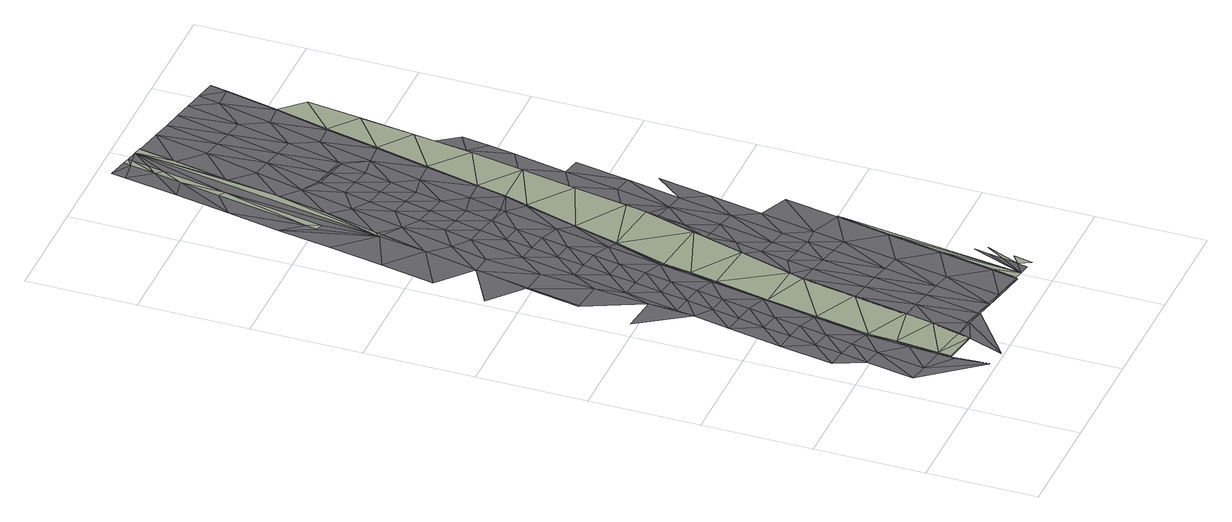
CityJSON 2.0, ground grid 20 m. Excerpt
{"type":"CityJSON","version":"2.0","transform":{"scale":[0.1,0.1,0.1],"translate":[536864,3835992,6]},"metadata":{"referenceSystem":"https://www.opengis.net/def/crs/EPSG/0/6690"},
"CityObjects":{
"road1":{"type":"Road","attributes":{"RoadStructureAttribute.sectionType":"1"},"geometry":[{"type":"MultiSurface","lod":"3","boundaries":[[[0,1,2]],[[2,3,0]],[[1,4,5]],[[6,0,3]],[[4,7,5]],[[7,8,5]],[[9,4,1]],[[0,9,1]],[[3,10,6]],[[6,10,11]],[[12,13,11]],[[14,7,4]],[[9,14,4]],[[6,15,0]],[[15,9,0]],[[7,16,8]],[[6,11,17]],[[17,11,13]],[[17,15,6]],[[16,18,8]],[[18,19,8]],[[15,14,9]],[[13,20,17]],[[21,16,7]],[[14,21,7]],[[20,22,17]],[[17,22,15]],[[13,12,23]],[[24,18,16]],[[15,25,14]],[[21,24,16]],[[12,26,23]],[[20,27,22]],[[25,21,14]],[[18,28,19]],[[23,26,29]],[[30,29,31]],[[27,25,15]],[[15,22,27]],[[20,13,32]],[[28,33,19]],[[33,34,19]],[[35,36,31]],[[34,37,38]],[[25,24,21]],[[39,28,18]],[[29,30,23]],[[30,31,36]],[[24,39,18]],[[20,40,27]],[[13,23,32]],[[31,41,35]],[[23,30,42]],[[30,36,43]],[[44,45,34]],[[37,34,45]],[[33,44,34]],[[46,33,28]],[[25,47,24]],[[35,48,36]],[[39,46,28]],[[27,49,25]],[[49,27,40]],[[32,23,42]],[[42,30,43]],[[48,43,36]],[[47,39,24]],[[35,41,50]],[[50,51,35]],[[40,20,52]],[[53,54,55]],[[51,48,35]],[[49,47,25]],[[20,32,52]],[[37,56,55]],[[45,57,37]],[[44,58,45]],[[58,57,45]],[[47,46,39]],[[59,44,33]],[[40,60,49]],[[56,61,55]],[[46,59,33]],[[48,62,43]],[[32,42,63]],[[57,56,37]],[[42,43,62]],[[55,61,53]],[[51,50,64]],[[65,66,51]],[[52,32,63]],[[51,66,48]],[[63,42,62]],[[51,64,65]],[[67,58,44]],[[68,49,60]],[[47,69,46]],[[49,68,47]],[[59,67,44]],[[69,59,46]],[[58,70,57]],[[60,40,71]],[[61,72,53]],[[73,53,74]],[[56,75,61]],[[48,76,62]],[[77,65,64]],[[68,69,47]],[[57,78,56]],[[40,52,71]],[[70,79,57]],[[71,52,63]],[[76,48,66]],[[79,78,57]],[[75,72,61]],[[69,67,59]],[[80,70,58]],[[72,74,53]],[[60,81,68]],[[67,80,58]],[[78,75,56]],[[64,82,77]],[[76,83,62]],[[63,62,83]],[[66,65,84]],[[85,84,65]],[[81,60,86]],[[81,87,68]],[[68,87,69]],[[84,88,66]],[[71,63,89]],[[89,63,83]],[[60,71,86]],[[90,79,70]],[[69,91,67]],[[80,90,70]],[[76,66,88]],[[91,80,67]],[[65,77,85]],[[81,92,87]],[[79,93,78]],[[87,91,69]],[[75,94,72]],[[78,95,75]],[[86,71,89]],[[96,89,83]],[[88,97,76]],[[72,98,74]],[[76,97,83]],[[99,74,100]],[[101,99,100]],[[77,82,102]],[[92,103,87]],[[93,104,78]],[[95,94,75]],[[86,89,96]],[[105,85,77]],[[96,83,106]],[[97,106,83]],[[104,95,78]],[[91,90,80]],[[107,93,79]],[[90,107,79]],[[94,108,72]],[[77,102,109]],[[103,92,110]],[[87,103,91]],[[108,98,72]],[[105,77,109]],[[88,84,111]],[[112,86,96]],[[113,96,106]],[[100,74,98]],[[97,114,106]],[[92,81,112]],[[81,86,112]],[[115,104,93]],[[105,109,116]],[[91,117,90]],[[107,115,93]],[[118,110,92]],[[110,119,103]],[[114,120,106]],[[103,119,91]],[[121,88,111]],[[97,88,121]],[[117,107,90]],[[95,122,94]],[[84,85,123]],[[124,116,125]],[[104,126,95]],[[121,114,97]],[[111,84,123]],[[127,101,128]],[[116,124,105]],[[101,100,128]],[[122,108,94]],[[112,118,92]],[[105,129,85]],[[130,100,98]],[[119,117,91]],[[112,96,113]],[[126,131,95]],[[113,106,132]],[[133,134,125]],[[129,123,85]],[[117,115,107]],[[131,122,95]],[[132,106,120]],[[135,126,104]],[[136,124,125]],[[115,135,104]],[[108,137,98]],[[138,120,114]],[[119,110,139]],[[140,125,134]],[[141,127,128]],[[114,121,138]],[[100,130,128]],[[121,111,142]],[[98,143,130]],[[136,129,105]],[[105,124,136]],[[144,125,140]],[[122,145,108]],[[146,147,134]],[[120,148,132]],[[98,137,143]],[[118,112,113]],[[149,131,126]],[[117,150,115]],[[151,136,125]],[[135,149,126]],[[145,137,108]],[[152,140,134]],[[138,153,120]],[[143,154,130]],[[128,130,155]],[[156,125,144]],[[148,157,132]],[[141,128,158]],[[150,135,115]],[[139,110,118]],[[111,123,159]],[[119,160,117]],[[155,130,154]],[[131,161,122]],[[113,132,157]],[[158,162,141]],[[137,154,143]],[[139,163,119]],[[138,121,164]],[[142,111,159]],[[121,142,164]],[[161,145,122]],[[158,128,165]],[[148,120,153]],[[129,166,123]],[[155,167,128]],[[160,150,117]],[[165,162,158]],[[162,168,141]],[[166,159,123]],[[169,113,157]],[[167,155,154]],[[153,138,164]],[[163,160,119]],[[150,149,135]],[[170,161,131]],[[171,151,125]],[[149,170,131]],[[118,113,169]],[[164,142,159]],[[166,129,136]],[[148,172,157]],[[137,173,154]],[[161,174,145]],[[153,175,148]],[[145,176,137]],[[174,176,145]],[[128,177,165]],[[173,178,154]],[[172,179,157]],[[153,164,180]],[[170,174,161]],[[165,177,162]],[[181,180,164]],[[176,182,137]],[[150,183,149]],[[154,178,167]],[[164,159,181]],[[172,148,175]],[[179,184,157]],[[183,170,149]],[[166,136,151]],[[182,173,137]],[[162,185,168]],[[175,179,172]],[[160,186,150]],[[187,118,169]],[[174,188,176]],[[139,118,187]],[[186,160,163]],[[169,157,184]],[[170,189,174]],[[166,190,159]],[[190,181,159]],[[188,182,176]],[[186,183,150]],[[189,188,174]],[[128,167,191]],[[163,139,192]],[[153,180,193]],[[181,194,180]],[[195,189,170]],[[183,195,170]],[[175,153,193]],[[196,169,184]],[[175,197,179]],[[194,193,180]],[[179,198,184]],[[139,187,192]],[[173,199,178]],[[167,178,200]],[[188,201,182]],[[182,202,173]],[[187,169,196]],[[185,162,177]],[[189,203,188]],[[186,163,204]],[[201,202,182]],[[198,205,184]],[[199,200,178]],[[203,201,188]],[[168,206,207]],[[195,208,189]],[[196,184,205]],[[191,167,200]],[[209,195,183]],[[206,168,185]],[[202,210,173]],[[198,179,197]],[[197,175,193]],[[208,203,189]],[[186,209,183]],[[190,211,181]],[[211,194,181]],[[212,196,205]],[[210,199,173]],[[205,198,197]],[[209,208,195]],[[213,128,191]],[[187,196,212]],[[204,209,186]],[[197,214,205]],[[201,215,202]],[[128,213,177]],[[192,187,212]],[[177,206,185]],[[203,216,201]],[[212,205,214]],[[215,210,202]],[[217,191,200]],[[216,215,201]],[[194,218,193]],[[204,163,219]],[[209,204,220]],[[163,192,219]],[[208,221,203]],[[218,222,193]],[[197,193,222]],[[199,223,200]],[[209,224,208]],[[221,216,203]],[[225,212,214]],[[226,207,206]],[[220,224,209]],[[207,226,227]],[[215,228,210]],[[210,229,199]],[[223,230,200]],[[177,231,206]],[[216,232,215]],[[192,212,225]],[[228,229,210]],[[224,221,208]],[[200,230,217]],[[229,233,199]],[[214,197,234]],[[232,228,215]],[[220,235,224]],[[221,232,216]],[[219,192,225]],[[213,231,177]],[[206,231,226]],[[233,236,199]],[[237,214,234]],[[225,214,237]],[[213,191,217]],[[227,238,239]],[[240,233,229]],[[228,240,229]],[[238,227,226]],[[236,223,199]],[[220,204,241]],[[232,242,228]],[[197,222,243]],[[218,244,222]],[[231,245,226]],[[235,246,224]],[[240,247,233]],[[234,197,243]],[[242,240,228]],[[204,219,241]],[[247,236,233]],[[241,219,225]],[[224,248,221]],[[235,220,241]],[[217,230,249]],[[249,250,217]],[[251,239,238]],[[223,252,230]],[[221,253,232]],[[254,225,237]],[[234,255,237]],[[226,256,238]],[[253,242,232]],[[226,245,256]],[[252,249,230]],[[231,213,245]],[[257,247,240]],[[238,258,251]],[[242,257,240]],[[255,259,237]],[[248,253,221]],[[255,234,243]],[[213,217,250]],[[248,224,246]],[[238,256,258]],[[236,252,223]],[[257,260,247]],[[245,213,256]],[[241,225,254]],[[253,257,242]],[[254,237,259]],[[256,213,258]],[[260,261,247]],[[247,261,236]],[[262,250,249]],[[253,260,257]],[[250,262,213]],[[246,263,248]],[[246,235,264]],[[235,241,264]],[[255,243,265]],[[249,266,262]],[[267,254,259]],[[261,268,236]],[[255,269,259]],[[252,270,249]],[[248,271,253]],[[270,266,249]],[[236,268,252]],[[253,272,260]],[[263,271,248]],[[241,254,267]],[[260,273,261]],[[269,274,259]],[[272,273,260]],[[271,272,253]],[[264,241,267]],[[268,270,252]],[[267,259,274]],[[273,275,261]],[[261,275,268]],[[274,276,267]],[[269,277,274]],[[263,246,278]],[[246,264,278]],[[279,271,263]],[[275,280,268]],[[276,281,267]],[[271,279,272]],[[277,282,274]],[[268,280,270]],[[282,276,274]],[[264,267,281]],[[272,283,273]],[[273,284,275]],[[283,284,273]],[[278,264,281]],[[279,283,272]],[[263,285,279]],[[284,286,275]],[[276,287,281]],[[275,286,280]],[[263,278,288]],[[285,263,288]],[[289,279,285]],[[278,281,290]],[[290,281,287]],[[279,289,283]],[[283,291,284]],[[288,278,290]],[[284,292,286]],[[291,292,284]],[[289,291,283]],[[289,285,293]],[[285,288,294]],[[293,285,294]],[[295,289,293]],[[291,296,292]],[[289,295,291]],[[295,296,291]],[[293,297,295]],[[295,298,296]],[[297,298,295]]],"semantics":{"surfaces":[{"type":"TrafficArea","function":"1010"},{"type":"TrafficArea","function":"1000"},{"type":"AuxiliaryTrafficArea","function":"3000"},{"type":"AuxiliaryTrafficArea","function":"2000"},{"type":"TrafficArea","function":"2000"},{"type":"AuxiliaryTrafficArea","function":"5000"}],"values":[0,0,0,0,0,0,0,0,0,1,2,0,0,0,0,0,1,2,1,0,0,0,2,0,0,2,1,2,0,0,0,2,2,0,0,2,0,1,1,2,0,0,0,1,0,0,2,0,0,2,2,0,2,0,0,0,0,0,0,0,0,1,2,2,0,0,0,0,0,2,3,0,1,2,1,0,0,0,0,0,2,1,0,0,2,0,0,3,0,0,2,0,0,0,0,2,0,1,0,0,0,2,3,4,1,0,0,1,0,2,0,2,0,0,1,0,0,3,2,0,0,0,0,0,0,0,2,2,1,0,2,0,2,0,0,0,0,0,0,2,0,1,1,0,2,0,0,3,0,4,4,1,2,0,0,2,1,0,0,0,0,0,0,1,1,2,1,1,1,0,2,0,3,0,2,2,0,3,0,0,2,2,0,1,0,0,0,0,0,5,0,0,0,4,3,4,0,2,1,3,1,2,0,0,4,1,0,0,0,0,5,0,1,0,2,4,4,0,4,0,3,3,3,4,0,5,0,1,2,0,0,5,0,0,5,0,3,5,4,0,4,0,2,0,1,3,0,0,4,1,2,0,0,0,0,4,0,1,5,1,5,4,1,0,3,0,2,0,0,5,0,2,0,3,0,1,0,0,0,0,4,1,0,0,0,5,0,0,0,3,0,0,0,0,3,0,4,0,1,2,0,2,2,0,0,1,1,0,1,0,5,2,0,0,0,0,0,0,0,0,0,2,1,3,0,0,2,5,0,2,0,0,1,0,4,0,0,3,1,4,0,0,0,0,1,1,1,0,0,0,1,5,2,2,0,0,4,2,5,0,0,0,3,0,0,2,2,2,0,0,0,1,1,0,0,4,2,4,0,0,1,5,0,2,0,1,3,0,0,0,2,0,2,4,5,0,0,0,5,4,0,0,4,0,2,0,0,0,5,2,0,0,0,2,0,2,1,2,3,3,4,1,0,0,0,5,0,5,1,4,0,5,0,0,1,0,5,2,5,0,0,4,2,0,0,4,0,0,3,0,5,2,2,2,0,3,0,0,0,1,1,1,0,0,2,2,0,0,0,1,2,0,0,0,0,0,0,2,2,2,0,0,1,0,0,0,2,0,0,0,2,1,2,0,0,0,2,2,2,2,0,1,0,2,0,0,1,2,2,2,2,0,1,1,2,1,2]}}]},
"road2":{"type":"Road","attributes":{"RoadStructureAttribute.sectionType":"4"},"geometry":[{"type":"MultiSurface","lod":"3","boundaries":[[[3,2,299]],[[300,10,3]],[[3,299,300]],[[301,302,300]],[[302,10,300]],[[11,302,303]],[[302,11,10]],[[11,303,12]],[[303,302,304]],[[12,303,304]],[[304,26,12]],[[302,305,304]],[[26,304,305]],[[31,29,305]],[[305,306,31]],[[305,29,26]],[[306,307,41]],[[41,31,306]],[[307,50,41]]],"semantics":{"surfaces":[{"type":"TrafficArea","function":"1020"},{"type":"AuxiliaryTrafficArea","function":"3000"}],"values":[0,0,0,0,0,1,0,1,1,1,1,1,1,0,0,1,0,0,0]}}]}
},
"vertices":[
[99,197,5],[67,204,4],[51,116,4],[83,110,5],[76,253,4],[44,258,4],[133,155,5],[85,302,4],[62,356,3],[108,246,5],[129,102,6],[131,102,7],[131,102,8],[137,178,8],[117,296,5],[140,233,5],[95,351,4],[137,178,6],[103,401,4],[80,454,4],[141,230,7],[126,345,5],[141,230,5],[208,141,8],[135,394,5],[158,331,5],[195,90,8],[159,328,5],[113,449,4],[195,90,7],[208,141,6],[196,90,6],[218,191,8],[122,499,4],[93,521,4],[234,88,5],[210,141,6],[100,604,4],[35,612,3],[145,443,5],[159,328,7],[233,84,5],[218,191,6],[219,191,6],[131,548,4],[99,553,4],[154,493,5],[176,429,6],[252,186,6],[176,422,6],[265,78,5],[266,82,5],[236,290,8],[72,809,4],[53,711,5],[53,711,3],[110,704,3],[117,651,4],[140,597,4],[163,542,5],[176,422,7],[72,809,2],[237,289,6],[236,290,7],[298,72,4],[299,76,4],[285,180,5],[171,591,5],[195,520,6],[194,528,6],[149,646,4],[254,388,8],[91,907,3],[9,861,6],[91,907,5],[119,803,3],[270,284,6],[330,69,3],[135,749,4],[157,695,4],[181,640,5],[195,520,8],[329,66,3],[255,388,6],[317,175,4],[348,168,3],[261,414,8],[204,569,6],[303,279,5],[254,388,7],[189,689,5],[212,626,6],[204,569,8],[167,745,4],[128,903,3],[153,848,4],[261,414,7],[289,383,6],[112,1005,3],[28,960,6],[112,1005,5],[46,1058,7],[386,56,2],[212,619,6],[175,794,4],[395,105,2],[263,413,6],[198,739,5],[143,970,3],[386,59,2],[212,619,8],[335,273,4],[289,510,8],[289,510,6],[297,431,6],[207,788,5],[386,59,4],[230,724,6],[318,606,7],[241,714,7],[306,481,6],[321,377,5],[171,946,4],[367,266,3],[395,105,4],[401,56,4],[184,843,4],[64,1156,7],[126,1093,5],[413,204,2],[132,1090,5],[193,892,4],[290,509,6],[420,52,5],[424,71,5],[216,837,5],[413,204,4],[166,1067,3],[330,426,5],[241,714,9],[429,98,5],[82,1255,6],[354,371,4],[132,1090,3],[434,125,5],[183,997,4],[436,49,5],[442,84,5],[316,530,6],[225,886,5],[248,823,6],[431,302,4],[451,133,5],[339,474,5],[135,1102,3],[135,1102,5],[439,153,5],[312,582,6],[109,1196,5],[385,364,3],[265,797,7],[203,941,4],[113,1217,5],[265,797,8],[362,420,4],[122,1193,5],[431,302,2],[160,1199,4],[100,1350,6],[318,606,6],[235,934,5],[450,400,4],[325,579,6],[188,1164,3],[214,990,4],[357,573,5],[194,1045,4],[156,1377,5],[160,1199,2],[334,628,6],[371,468,4],[396,422,3],[205,1094,4],[266,921,6],[340,678,5],[144,1384,5],[292,893,7],[346,701,7],[225,1039,5],[246,983,5],[450,400,2],[177,1291,5],[353,739,7],[390,567,4],[414,521,3],[268,930,6],[346,701,5],[375,671,5],[343,677,6],[210,1262,3],[177,1291,3],[236,1087,5],[216,1143,4],[257,1032,6],[292,893,9],[346,696,6],[157,1457,5],[118,1449,7],[281,989,7],[304,935,8],[227,1191,4],[468,499,2],[353,739,6],[212,1558,5],[356,749,5],[248,1136,5],[268,1080,5],[194,1389,4],[432,619,3],[370,837,7],[304,935,9],[303,1086,6],[408,665,4],[230,1349,3],[317,990,8],[370,837,6],[166,1505,6],[136,1547,6],[259,1185,5],[239,1240,4],[194,1389,2],[177,1494,5],[280,1129,5],[240,1244,4],[393,769,5],[317,990,9],[262,1342,4],[374,847,5],[175,1552,5],[141,1573,6],[270,1233,5],[389,936,7],[291,1178,5],[426,763,4],[450,717,3],[183,1524,5],[339,1087,9],[271,1237,5],[339,1087,7],[213,1488,3],[213,1488,5],[177,1565,5],[253,1446,4],[326,1183,6],[389,936,5],[411,868,5],[188,1554,5],[302,1226,5],[190,1562,5],[392,945,5],[303,1230,6],[294,1335,5],[225,1555,5],[362,1185,9],[407,1034,7],[444,862,4],[225,1555,3],[407,1034,6],[285,1439,4],[430,966,5],[275,1544,4],[362,1185,7],[348,1281,6],[325,1328,6],[410,1044,6],[316,1432,5],[418,1104,6],[439,1015,5],[421,1142,8],[384,1282,7],[307,1537,4],[421,1142,6],[446,1065,5],[371,1378,7],[348,1425,6],[384,1282,9],[339,1530,5],[431,1203,6],[434,1241,8],[407,1380,8],[434,1241,6],[393,1476,7],[370,1523,6],[407,1380,9],[448,1340,8],[429,1477,8],[402,1516,7],[429,1477,9],[436,1508,8],
[132,11,6],[127,72,5],[133,12,6],[129,78,6],[129,78,8],[189,68,8],[189,68,7],[190,66,6],[167,4,6]
]}
